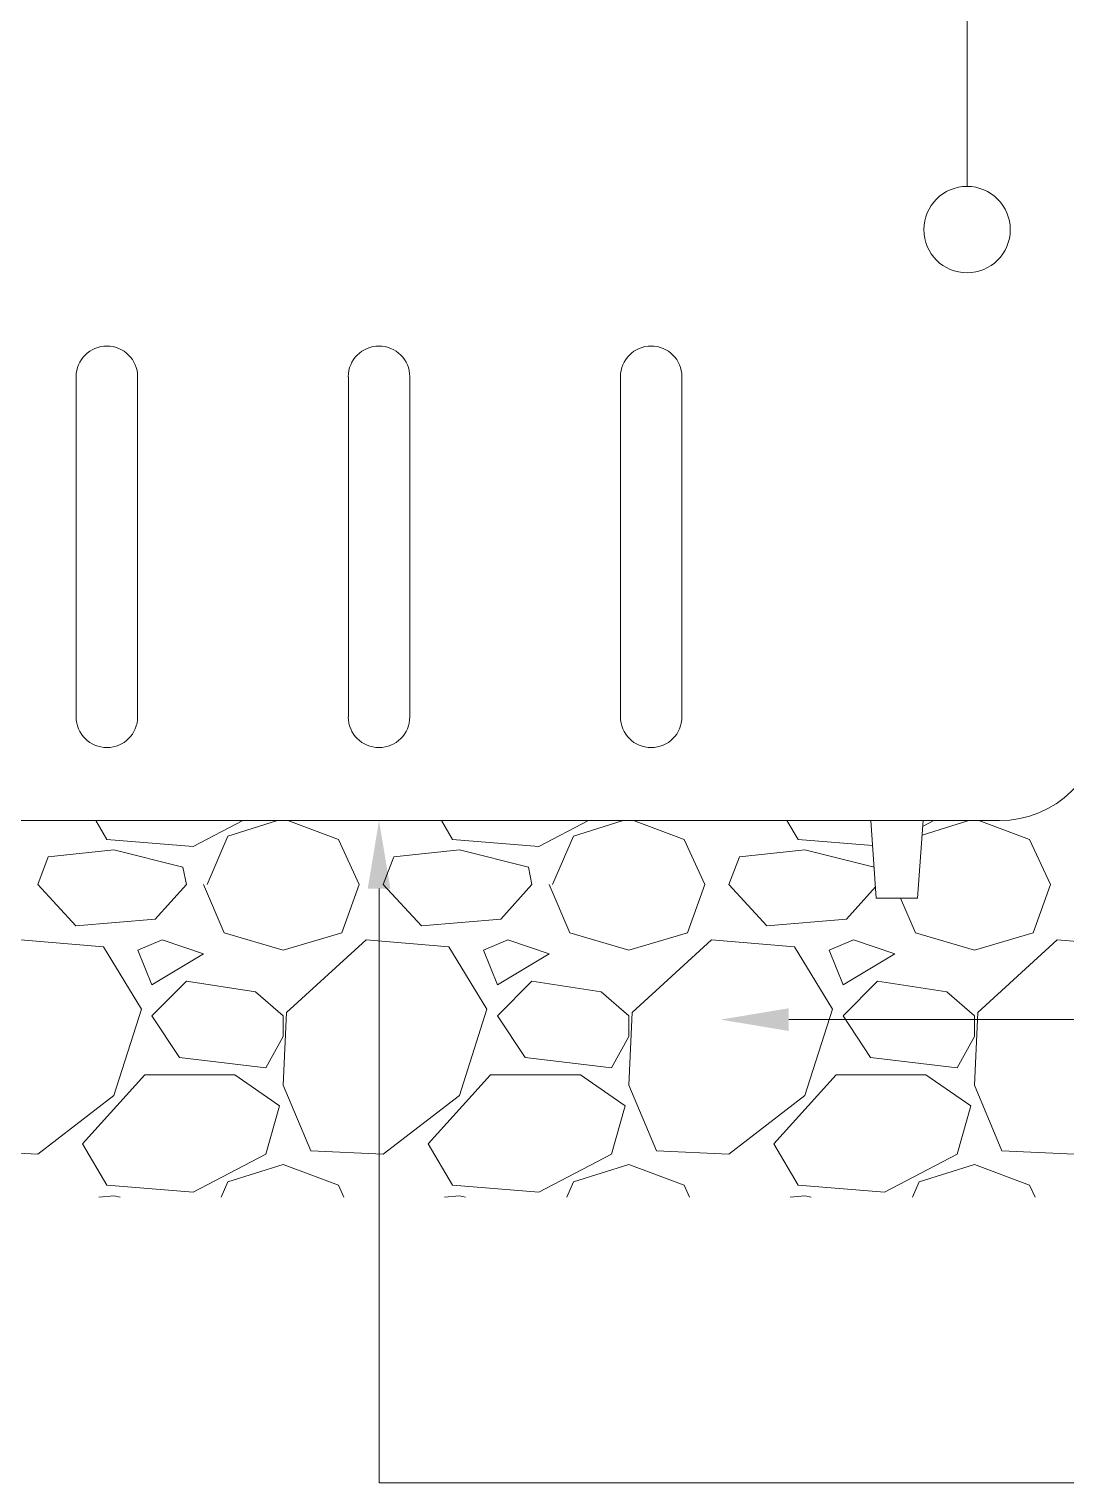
# Model space of a CAD drawing. Header units: millimetres. Extents: x 4229 to 8429, y -1187 to 1783.
# Drawn here: x 6259 to 6411.4, y -601.6 to -388 of the extents above; entities that cross this region are included whole.
import ezdxf

# ---------------------------------------------------------------- set-up
doc = ezdxf.new("R2010")
doc.units = ezdxf.units.MM

msp = doc.modelspace()

# ---------------------------------------------------------------- linework, layer by layer
at = {"lineweight": 5}
for p, q in [((6396.86, -411.07), (6396.86, -340.14)), ((6265.92, -489), (6265.92, -439.04)), ((6274.95, -439.04), (6274.95, -489)), ((6305.92, -489), (6305.92, -439.04)), ((6314.95, -439.04), (6314.95, -489)), ((6345.92, -489), (6345.92, -439.04)), ((6354.95, -439.04), (6354.95, -489)), ((6310.43, -514.24), (6310.43, -601.56)), ((6370.64, -533.49), (6566.11, -533.49)), ((6310.43, -601.56), (6566.11, -601.56))]:
    msp.add_line(p, q, dxfattribs=at)
at = {"linetype": 'Continuous', "lineweight": 5}
for p, q in [((6401.64, -504.24), (6219.23, -504.24)), ((6270.42, -507.03), (6268.79, -504.24)), ((6290.4, -504.24), (6283.12, -508.05)), ((6288.2, -506.53), (6295.52, -504.24)), ((6297.01, -504.24), (6304.46, -507.03)), ((6321.22, -507.03), (6319.59, -504.24)), ((6341.2, -504.24), (6333.92, -508.05)), ((6339, -506.53), (6346.32, -504.24)), ((6347.81, -504.24), (6355.26, -507.03)), ((6372.02, -507.03), (6370.39, -504.24)), ((6382.73, -504.24), (6383.52, -515.62)), ((6389.59, -515.62), (6390.39, -504.24)), ((6390.24, -506.39), (6397.12, -504.24)), ((6392, -504.24), (6390.33, -505.11)), ((6398.61, -504.24), (6406.06, -507.03)), ((6283.12, -508.05), (6270.42, -507.03)), ((6285.15, -513.64), (6288.2, -506.53)), ((6304.46, -507.03), (6307.51, -513.64)), ((6333.92, -508.05), (6321.22, -507.03)), ((6335.95, -513.64), (6339, -506.53)), ((6355.26, -507.03), (6358.31, -513.64)), ((6382.98, -507.91), (6372.02, -507.03)), ((6406.06, -507.03), (6409.11, -513.64)), ((6260.26, -513.64), (6261.79, -509.57)), ((6271.44, -508.56), (6261.79, -509.57)), ((6281.6, -511.1), (6271.44, -508.56)), ((6311.06, -513.64), (6312.59, -509.57)), ((6322.24, -508.56), (6312.59, -509.57)), ((6332.4, -511.1), (6322.24, -508.56)), ((6361.86, -513.64), (6363.39, -509.57)), ((6373.04, -508.56), (6363.39, -509.57)), ((6383.2, -511.1), (6373.04, -508.56)), ((6282.11, -513.64), (6281.6, -511.1)), ((6332.91, -513.64), (6332.4, -511.1)), ((6383.21, -511.17), (6383.2, -511.1)), ((6265.85, -519.73), (6260.26, -513.64)), ((6282.11, -513.64), (6277.53, -518.72)), ((6284.65, -513.64), (6287.69, -520.75)), ((6304.97, -520.75), (6307.51, -513.64)), ((6316.65, -519.73), (6311.06, -513.64)), ((6332.91, -513.64), (6328.33, -518.72)), ((6335.45, -513.64), (6338.49, -520.75)), ((6355.77, -520.75), (6358.31, -513.64)), ((6367.45, -519.73), (6361.86, -513.64)), ((6383.41, -513.97), (6379.13, -518.72)), ((6406.57, -520.75), (6409.11, -513.64)), ((6389.59, -515.62), (6383.52, -515.62)), ((6387.1, -515.62), (6389.29, -520.75)), ((6277.53, -518.72), (6265.85, -519.73)), ((6328.33, -518.72), (6316.65, -519.73)), ((6379.13, -518.72), (6367.45, -519.73)), ((6287.69, -520.75), (6296.33, -523.29)), ((6296.33, -523.29), (6304.97, -520.75)), ((6338.49, -520.75), (6347.13, -523.29)), ((6347.13, -523.29), (6355.77, -520.75)), ((6389.29, -520.75), (6397.93, -523.29)), ((6397.93, -523.29), (6406.57, -520.75)), ((6269.91, -522.78), (6257.72, -521.77)), ((6275.5, -531.93), (6269.91, -522.78)), ((6278.55, -521.77), (6274.99, -523.29)), ((6274.99, -523.29), (6277.03, -528.37)), ((6284.65, -523.8), (6278.55, -521.77)), ((6308.52, -521.77), (6296.84, -532.43)), ((6320.71, -522.78), (6308.52, -521.77)), ((6326.3, -531.93), (6320.71, -522.78)), ((6329.35, -521.77), (6325.79, -523.29)), ((6325.79, -523.29), (6327.83, -528.37)), ((6335.45, -523.8), (6329.35, -521.77)), ((6359.32, -521.77), (6347.64, -532.43)), ((6371.51, -522.78), (6359.32, -521.77)), ((6377.1, -531.93), (6371.51, -522.78)), ((6380.15, -521.77), (6376.59, -523.29)), ((6376.59, -523.29), (6378.63, -528.37)), ((6386.25, -523.8), (6380.15, -521.77)), ((6410.12, -521.77), (6398.44, -532.43)), ((6416.81, -522.32), (6410.12, -521.77)), ((6277.03, -528.37), (6284.65, -523.8)), ((6327.83, -528.37), (6335.45, -523.8)), ((6378.63, -528.37), (6386.25, -523.8)), ((6282.11, -527.86), (6277.03, -532.94)), ((6292.27, -529.39), (6282.11, -527.86)), ((6296.33, -532.94), (6292.27, -529.39)), ((6332.91, -527.86), (6327.83, -532.94)), ((6343.07, -529.39), (6332.91, -527.86)), ((6347.13, -532.94), (6343.07, -529.39)), ((6383.71, -527.86), (6378.63, -532.94)), ((6393.87, -529.39), (6383.71, -527.86)), ((6397.93, -532.94), (6393.87, -529.39)), ((6271.44, -544.63), (6275.5, -531.93)), ((6277.03, -532.94), (6281.09, -539.04)), ((6296.84, -532.43), (6296.33, -543.1)), ((6296.33, -535.99), (6296.33, -532.94)), ((6322.24, -544.63), (6326.3, -531.93)), ((6327.83, -532.94), (6331.89, -539.04)), ((6347.64, -532.43), (6347.13, -543.1)), ((6347.13, -535.99), (6347.13, -532.94)), ((6373.04, -544.63), (6377.1, -531.93)), ((6378.63, -532.94), (6382.69, -539.04)), ((6398.44, -532.43), (6397.93, -543.1)), ((6397.93, -535.99), (6397.93, -532.94)), ((6293.79, -540.56), (6296.33, -535.99)), ((6344.59, -540.56), (6347.13, -535.99)), ((6395.39, -540.56), (6397.93, -535.99)), ((6281.09, -539.04), (6293.79, -540.56)), ((6331.89, -539.04), (6344.59, -540.56)), ((6382.69, -539.04), (6395.39, -540.56)), ((6266.87, -551.74), (6276.01, -541.58)), ((6276.01, -541.58), (6289.22, -541.58)), ((6289.22, -541.58), (6295.82, -546.15)), ((6317.67, -551.74), (6326.81, -541.58)), ((6326.81, -541.58), (6340.02, -541.58)), ((6340.02, -541.58), (6346.62, -546.15)), ((6368.47, -551.74), (6377.61, -541.58)), ((6377.61, -541.58), (6390.82, -541.58)), ((6390.82, -541.58), (6397.42, -546.15)), ((6260.26, -553.26), (6271.44, -544.63)), ((6296.33, -543.1), (6300.39, -552.75)), ((6311.06, -553.26), (6322.24, -544.63)), ((6347.13, -543.1), (6351.19, -552.75)), ((6361.86, -553.26), (6373.04, -544.63)), ((6397.93, -543.1), (6401.99, -552.75)), ((6295.82, -546.15), (6293.79, -553.26)), ((6346.62, -546.15), (6344.59, -553.26)), ((6397.42, -546.15), (6395.39, -553.26)), ((6249.59, -552.75), (6260.26, -553.26)), ((6270.42, -557.83), (6266.87, -551.74)), ((6300.39, -552.75), (6311.06, -553.26)), ((6321.22, -557.83), (6317.67, -551.74)), ((6351.19, -552.75), (6361.86, -553.26)), ((6372.02, -557.83), (6368.47, -551.74)), ((6401.99, -552.75), (6412.66, -553.26)), ((6293.79, -553.26), (6283.12, -558.85)), ((6288.2, -557.33), (6296.33, -554.79)), ((6296.33, -554.79), (6304.46, -557.83)), ((6344.59, -553.26), (6333.92, -558.85)), ((6339, -557.33), (6347.13, -554.79)), ((6347.13, -554.79), (6355.26, -557.83)), ((6395.39, -553.26), (6384.72, -558.85)), ((6389.8, -557.33), (6397.93, -554.79)), ((6397.93, -554.79), (6406.06, -557.83)), ((6287.23, -559.59), (6288.2, -557.33)), ((6338.03, -559.59), (6339, -557.33)), ((6388.83, -559.59), (6389.8, -557.33)), ((6271.44, -559.36), (6269.25, -559.59)), ((6283.12, -558.85), (6270.42, -557.83)), ((6272.36, -559.59), (6271.44, -559.36)), ((6304.46, -557.83), (6305.27, -559.59)), ((6322.24, -559.36), (6320.05, -559.59)), ((6333.92, -558.85), (6321.22, -557.83)), ((6323.16, -559.59), (6322.24, -559.36)), ((6355.26, -557.83), (6356.07, -559.59)), ((6373.04, -559.36), (6370.85, -559.59)), ((6384.72, -558.85), (6372.02, -557.83)), ((6373.96, -559.59), (6373.04, -559.36)), ((6406.06, -557.83), (6406.87, -559.59))]:
    msp.add_line(p, q, dxfattribs=at)
at = {"lineweight": 5}
msp.add_circle((6396.86, -417.42), 6.35, dxfattribs=at)
for centre, start, end in [((6270.43, -439.04), 0, 180), ((6310.43, -439.04), 0, 180), ((6350.43, -439.04), 0, 180), ((6270.43, -489), 180, 0), ((6310.43, -489), 180, 0), ((6350.43, -489), 180, 0)]:
    msp.add_arc(centre, 4.52, start, end, dxfattribs=at)
at = {"linetype": 'Continuous', "lineweight": 5}
msp.add_arc((6401.64, -489.06), 15.18, 270, 358, dxfattribs=at)
at = {"lineweight": 5}
for points in [[(6308.77, -514.24), (6310.43, -504.24), (6312.1, -514.24)], [(6370.64, -535.15), (6360.64, -533.49), (6370.64, -531.82)]]:
    msp.add_solid(points, dxfattribs=at)

doc.saveas('drawing.dxf')
